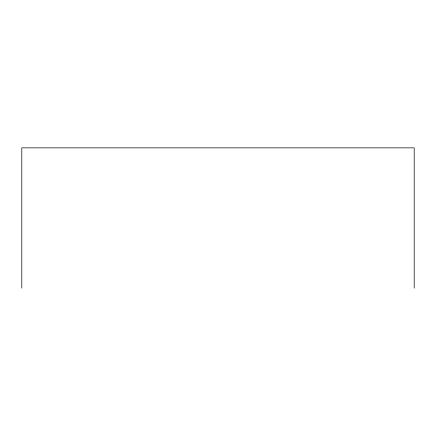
<?xml version="1.0" encoding="UTF-8"?>
<svg xmlns="http://www.w3.org/2000/svg" width="436" height="436" viewBox="0 0 436 436"><rect width="100%" height="100%" fill="white"/><g stroke="black" fill="none" stroke-linecap="round" stroke-linejoin="round"><path stroke-width="0.65" d="M414.2 288.142L414.2 147.859L21.8 147.859L21.8 288.142"/></g></svg>
